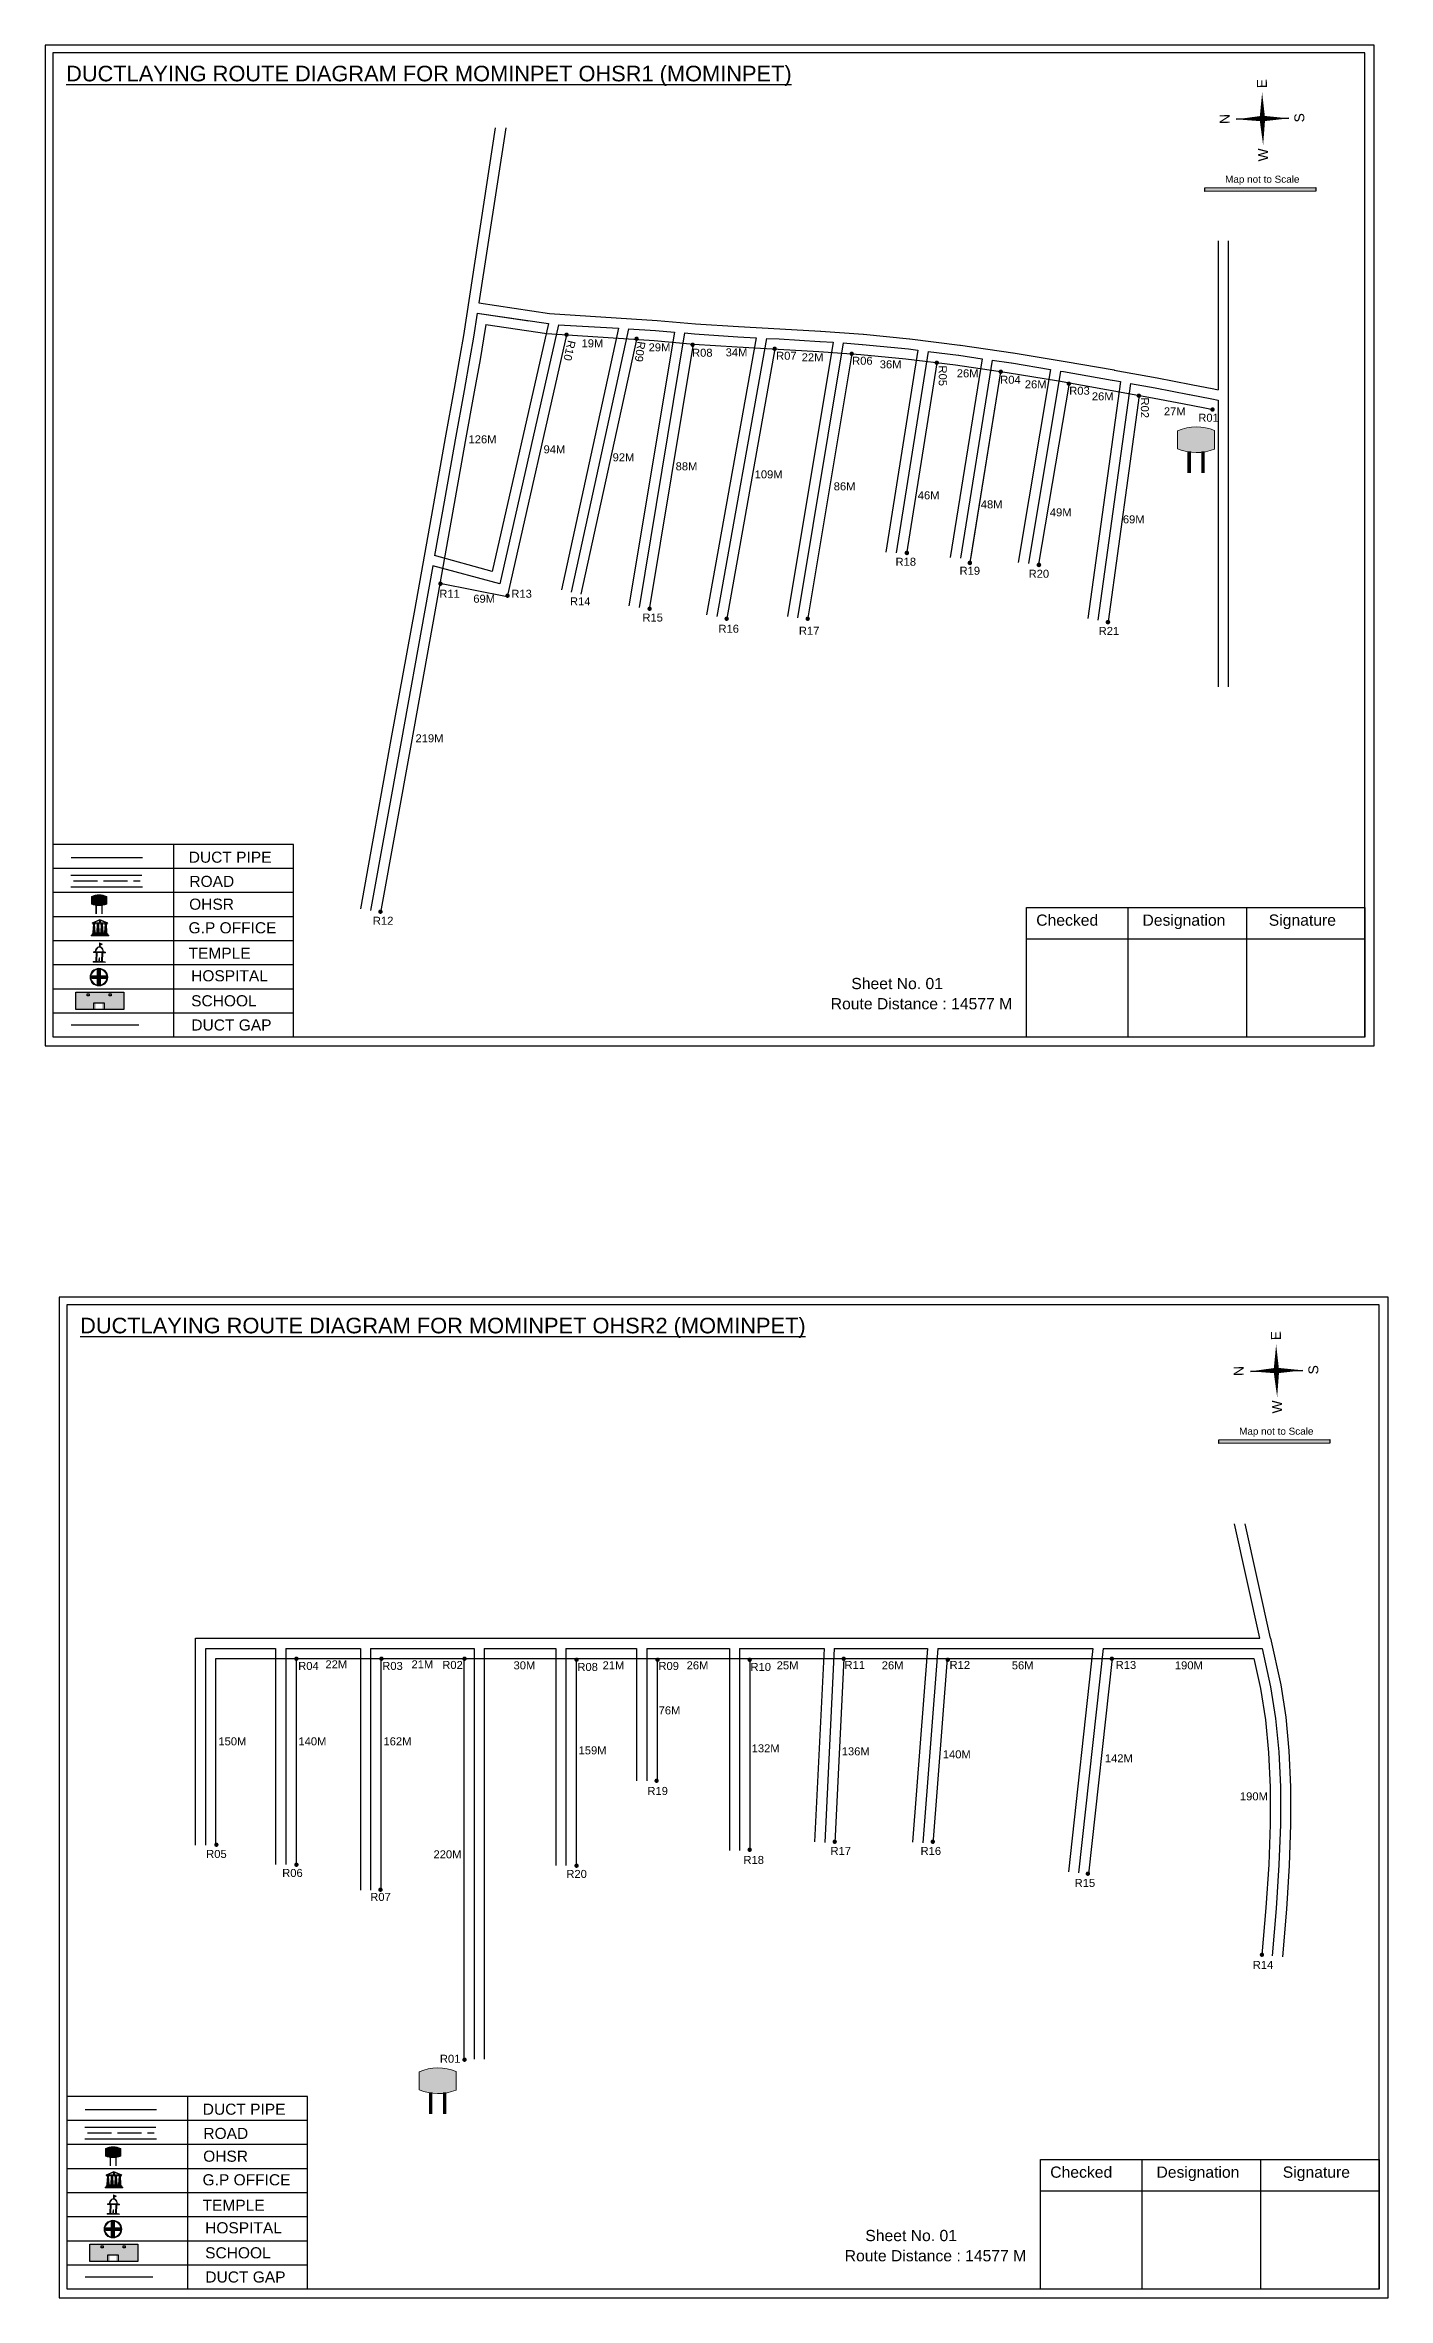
# Model space of a CAD drawing. Header units: inches. Extents: x 1446 to 12099, y 451 to 5049.
# Drawn here: x 2253 to 2924, y 3923 to 5049 of the extents above; entities that cross this region are included whole.
import ezdxf

# ---------------------------------------------------------------- set-up
doc = ezdxf.new("R2010")
doc.units = ezdxf.units.IN
doc.header["$MEASUREMENT"] = 0
doc.linetypes.add('ACAD_ISO02W100', pattern=[15, 12, -3])
doc.layers.add('LANDMARK', color=7, linetype='Continuous')
doc.layers.add('OHT', color=7, linetype='Continuous')
doc.styles.get("Standard").update_dxf_attribs({"font": 'arial.ttf'})

# ---------------------------------------------------------------- blocks, each defined once
blk = doc.blocks.new('OHT')
at = {"linetype": 'Continuous', "lineweight": 0, "true_color": 0x0ffffc}
blk.add_hatch(color=4, dxfattribs=at).paths.add_polyline_path([(0.012, 1), (0, 1, 0.101323), (-0.4, 0.916), (-0.4, 0.525, 0.194075), (0.399, 0.521), (0.399, 0.921, 0.097877)])
at = {"color": 4, "linetype": 'Continuous', "lineweight": 0, "true_color": 0x0ffffc, "flags": 128}
for points in [[(-0.4, 0.525), (-0.4, 0.916)], [(0.399, 0.521), (0.399, 0.921)]]:
    blk.add_lwpolyline(points, dxfattribs=at)
at = {"color": 4, "linetype": 'Continuous', "lineweight": 0, "true_color": 0x0ffffc, "const_width": 0.075, "flags": 128}
for points in [[(-0.15, 0), (-0.15, 0.475)], [(0.15, 0), (0.15, 0.473)]]:
    blk.add_lwpolyline(points, dxfattribs=at)
at = {"color": 4, "linetype": 'Continuous', "lineweight": 0, "true_color": 0x0ffffc}
for centre, radius, start, end in [((0.006, -0.019), 1.019, 67.3109, 113.4711), ((0.004, 1.513), 1.068, 247.7682, 291.7007)]:
    blk.add_arc(centre, radius, start, end, dxfattribs=at)
blk = doc.blocks.new('Government_Office')
at = {"linetype": 'Continuous', "lineweight": 0, "true_color": 0xff0000}
for points in [[(-0.5, 0.05), (0.5, 0.05), (0.5, 0), (-0.5, 0)], [(-0.45, 0.08), (-0.45, 0.12), (0.45, 0.12), (0.45, 0.08)], [(-0.4, 0.14), (-0.4, 0.18), (0.4, 0.18), (0.4, 0.14)]]:
    blk.add_hatch(color=1, dxfattribs=at).paths.add_polyline_path(points)
h = blk.add_hatch(color=1, dxfattribs=at)
h.paths.add_polyline_path([(0.44, 0.72), (0.45, 0.75), (0, 0.93), (-0.45, 0.75), (-0.44, 0.72)])
h.paths.add_polyline_path([(0.36, 0.75), (-0.36, 0.75), (0, 0.9)], flags=16)
h.paths.add_polyline_path([(0, 0.78, -1), (0, 0.87, -1)], flags=0)
h = blk.add_hatch(color=1, dxfattribs=at)
edge = h.paths.add_edge_path()
edge.add_line((-0.27, 0.2), (-0.3, 0.68))
edge.add_line((-0.3, 0.68), (-0.29, 0.68))
edge.add_arc((-0.28, 0.69), 0.0176, 225.304, 441.5659)
edge.add_line((-0.28, 0.7), (-0.39, 0.7))
edge.add_arc((-0.39, 0.69), 0.0176, 98.4341, 314.696)
edge.add_line((-0.38, 0.68), (-0.37, 0.68))
edge.add_line((-0.37, 0.68), (-0.4, 0.2))
edge.add_line((-0.4, 0.2), (-0.27, 0.2))
h = blk.add_hatch(color=1, dxfattribs=at)
edge = h.paths.add_edge_path()
edge.add_line((-0.05, 0.2), (-0.07, 0.68))
edge.add_line((-0.07, 0.68), (-0.07, 0.68))
edge.add_arc((-0.05, 0.69), 0.0176, 225.304, 441.5659)
edge.add_line((-0.05, 0.7), (-0.17, 0.7))
edge.add_arc((-0.17, 0.69), 0.0176, 98.4341, 314.696)
edge.add_line((-0.16, 0.68), (-0.15, 0.68))
edge.add_line((-0.15, 0.68), (-0.18, 0.2))
edge.add_line((-0.18, 0.2), (-0.05, 0.2))
h = blk.add_hatch(color=1, dxfattribs=at)
edge = h.paths.add_edge_path()
edge.add_arc((0, 0.83), 0.0467, 90, 270)
edge.add_arc((0, 0.83), 0.0467, 270, 450)
h = blk.add_hatch(color=1, dxfattribs=at)
edge = h.paths.add_edge_path()
edge.add_line((0.18, 0.2), (0.15, 0.68))
edge.add_line((0.15, 0.68), (0.16, 0.68))
edge.add_arc((0.17, 0.69), 0.0176, 225.304, 441.5659)
edge.add_line((0.17, 0.7), (0.05, 0.7))
edge.add_arc((0.05, 0.69), 0.0176, 98.4341, 314.696)
edge.add_line((0.07, 0.68), (0.07, 0.68))
edge.add_line((0.07, 0.68), (0.05, 0.2))
edge.add_line((0.05, 0.2), (0.18, 0.2))
h = blk.add_hatch(color=1, dxfattribs=at)
edge = h.paths.add_edge_path()
edge.add_line((0.4, 0.2), (0.37, 0.68))
edge.add_line((0.37, 0.68), (0.38, 0.68))
edge.add_arc((0.39, 0.69), 0.0176, 225.304, 441.5659)
edge.add_line((0.4, 0.7), (0.28, 0.7))
edge.add_arc((0.28, 0.69), 0.0176, 98.4341, 314.696)
edge.add_line((0.29, 0.68), (0.3, 0.68))
edge.add_line((0.3, 0.68), (0.27, 0.2))
edge.add_line((0.27, 0.2), (0.4, 0.2))
at = {"color": 1, "linetype": 'Continuous', "lineweight": 0, "true_color": 0xff0000, "flags": 128}
for points in [[(-0.5, 0.05), (0.5, 0.05), (0.5, 0), (-0.5, 0)], [(-0.45, 0.75), (-0.44, 0.72), (0.44, 0.72), (0.45, 0.75), (0, 0.93)], [(-0.45, 0.08), (-0.45, 0.12), (0.45, 0.12), (0.45, 0.08)], [(-0.4, 0.14), (-0.4, 0.18), (0.4, 0.18), (0.4, 0.14)], [(-0.36, 0.75), (0.36, 0.75), (0, 0.9)]]:
    blk.add_lwpolyline(points, close=True, dxfattribs=at)
for points in [[(-0.27, 0.2), (-0.3, 0.68), (-0.29, 0.68, 1.379694), (-0.28, 0.7), (-0.39, 0.7, 1.379694), (-0.38, 0.68), (-0.37, 0.68), (-0.4, 0.2)], [(-0.05, 0.2), (-0.07, 0.68), (-0.07, 0.68, 1.379694), (-0.05, 0.7), (-0.17, 0.7, 1.379694), (-0.16, 0.68), (-0.15, 0.68), (-0.18, 0.2)], [(0, 0.87, 1), (0, 0.78, 1)], [(0.18, 0.2), (0.15, 0.68), (0.16, 0.68, 1.379694), (0.17, 0.7), (0.05, 0.7, 1.379694), (0.07, 0.68), (0.07, 0.68), (0.05, 0.2)], [(0.4, 0.2), (0.37, 0.68), (0.38, 0.68, 1.379694), (0.4, 0.7), (0.28, 0.7, 1.379694), (0.29, 0.68), (0.3, 0.68), (0.27, 0.2)]]:
    blk.add_lwpolyline(points, format="xyb", close=True, dxfattribs=at)
blk = doc.blocks.new('Temple')
at = {"linetype": 'Continuous', "lineweight": 0, "true_color": 0xff0000}
h = blk.add_hatch(color=1, dxfattribs=at)
edge = h.paths.add_edge_path()
edge.add_line((0.17, 0.49), (0.22, 0.49))
edge.add_line((0.22, 0.49), (0.22, 0.5))
edge.add_line((0.22, 0.5), (0.31, 0.5))
edge.add_line((0.31, 0.5), (0.31, 0.53))
edge.add_line((0.31, 0.53), (0.26, 0.53))
edge.add_line((0.26, 0.53), (0.26, 0.54))
edge.add_line((0.26, 0.54), (0.2, 0.54))
edge.add_spline(control_points=[(0.2, 0.54), (0.2, 0.59), (0.19, 0.64), (0.14, 0.74), (0.09, 0.79), (0.03, 0.8), (0.02, 0.81), (0.01, 0.81)], knot_values=[4.712389, 4.712389, 4.712389, 4.712389, 5.278166, 5.278166, 6.117402, 6.117402, 6.223801, 6.223801, 6.223801, 6.223801], degree=3, periodic=0)
edge.add_line((0.01, 0.81), (0.01, 0.79))
edge.add_line((0.01, 0.79), (-0.01, 0.79))
edge.add_line((-0.01, 0.79), (-0.01, 0.81))
edge.add_spline(control_points=[(-0.01, 0.81), (-0.05, 0.8), (-0.1, 0.78), (-0.17, 0.7), (-0.2, 0.63), (-0.2, 0.55), (-0.2, 0.55), (-0.2, 0.54)], knot_values=[6.343965, 6.343965, 6.343965, 6.343965, 6.956638, 6.956638, 7.795874, 7.795874, 7.853982, 7.853982, 7.853982, 7.853982], degree=3, periodic=0)
edge.add_line((-0.2, 0.54), (-0.26, 0.54))
edge.add_line((-0.26, 0.54), (-0.26, 0.53))
edge.add_line((-0.26, 0.53), (-0.31, 0.53))
edge.add_line((-0.31, 0.53), (-0.31, 0.5))
edge.add_line((-0.31, 0.5), (-0.22, 0.5))
edge.add_line((-0.22, 0.5), (-0.22, 0.49))
edge.add_line((-0.22, 0.49), (-0.17, 0.49))
edge.add_line((-0.17, 0.49), (-0.17, 0.07))
edge.add_arc((-0.2, 0.07), 0.03, -90, 0, ccw=False)
edge.add_line((-0.2, 0.04), (-0.26, 0.04))
edge.add_line((-0.26, 0.04), (-0.26, 0.03))
edge.add_line((-0.26, 0.03), (-0.31, 0.03))
edge.add_line((-0.31, 0.03), (-0.31, 0))
edge.add_line((-0.31, 0), (0.31, 0))
edge.add_line((0.31, 0), (0.31, 0.03))
edge.add_line((0.31, 0.03), (0.26, 0.03))
edge.add_line((0.26, 0.03), (0.26, 0.04))
edge.add_line((0.26, 0.04), (0.2, 0.04))
edge.add_arc((0.2, 0.07), 0.03, 180, 270, ccw=False)
edge.add_line((0.17, 0.07), (0.17, 0.49))
h.paths.add_polyline_path([(0.12, 0.07, -0.414214), (0.1, 0.04), (0.05, 0.04), (0.05, 0.03), (-0.05, 0.03), (-0.05, 0.04), (-0.1, 0.04, -0.414214), (-0.12, 0.07), (-0.12, 0.5), (0.12, 0.5)], flags=16)
edge = h.paths.add_edge_path(flags=16)
edge.add_ellipse((0, 0.54), major_axis=(0, 0.242), ratio=0.722808, start_angle=270, end_angle=450, ccw=False)
edge.add_line((0.17, 0.54), (-0.17, 0.54))
h.paths.add_polyline_path([(0.01, 0.23), (0.01, 0.07), (-0.01, 0.07), (-0.01, 0.23)], flags=0)
at = {"linetype": 'Continuous', "lineweight": 0, "true_color": 0xe66000}
blk.add_hatch(color=32, dxfattribs=at).paths.add_polyline_path([(-0.01, 1), (0.15, 0.93), (0, 0.85)])
at = {"linetype": 'Continuous', "lineweight": 0, "true_color": 0xff0000}
h = blk.add_hatch(color=1, dxfattribs=at)
edge = h.paths.add_edge_path()
edge.add_line((0.01, 0.86), (0, 0.85))
edge.add_line((0, 0.85), (0, 0.93))
edge.add_line((0, 0.93), (-0.01, 0.93))
edge.add_line((-0.01, 0.93), (-0.01, 0.81))
edge.add_spline(control_points=[(-0.01, 0.81), (0, 0.81), (0, 0.81), (0.01, 0.81)], knot_values=[6.223801, 6.223801, 6.223801, 6.223801, 6.343965, 6.343965, 6.343965, 6.343965], degree=3, periodic=0)
edge.add_line((0.01, 0.81), (0.01, 0.86))
h = blk.add_hatch(color=1, dxfattribs=at)
edge = h.paths.add_edge_path()
edge.add_line((0.01, 0.79), (0.01, 0.81))
edge.add_spline(control_points=[(0.01, 0.81), (0, 0.81), (0, 0.81), (-0.01, 0.81)], knot_values=[6.223801, 6.223801, 6.223801, 6.223801, 6.343965, 6.343965, 6.343965, 6.343965], degree=3, periodic=0)
edge.add_line((-0.01, 0.81), (-0.01, 0.79))
edge.add_line((-0.01, 0.79), (0.01, 0.79))
at = {"color": 1, "linetype": 'Continuous', "lineweight": 0, "true_color": 0xff0000, "flags": 128}
blk.add_lwpolyline([(0.2, 0.54), (0.26, 0.54), (0.26, 0.53), (0.31, 0.53), (0.31, 0.5), (0.22, 0.5), (0.22, 0.49), (0.17, 0.49), (0.17, 0.07, 0.414214), (0.2, 0.04), (0.26, 0.04), (0.26, 0.03), (0.31, 0.03), (0.31, 0), (-0.31, 0), (-0.31, 0.03), (-0.26, 0.03), (-0.26, 0.04), (-0.2, 0.04, 0.414214), (-0.17, 0.07), (-0.17, 0.49), (-0.22, 0.49), (-0.22, 0.5), (-0.31, 0.5), (-0.31, 0.53), (-0.26, 0.53), (-0.26, 0.54), (-0.2, 0.54)], format="xyb", dxfattribs=at)
blk.add_lwpolyline([(-0.17, 0.54), (0.17, 0.54)], dxfattribs=at)
blk.add_lwpolyline([(0.12, 0.5), (0.12, 0.07, -0.414214), (0.1, 0.04), (0.05, 0.04), (0.05, 0.03), (-0.05, 0.03), (-0.05, 0.04), (-0.1, 0.04, -0.414214), (-0.12, 0.07), (-0.12, 0.5)], format="xyb", close=True, dxfattribs=at)
at = {"color": 32, "linetype": 'Continuous', "lineweight": 0, "true_color": 0xe66000, "flags": 128}
blk.add_lwpolyline([(-0.01, 1), (0.15, 0.93), (0, 0.85), (-0.01, 1)], dxfattribs=at)
at = {"color": 1, "linetype": 'Continuous', "lineweight": 0, "true_color": 0xff0000, "flags": 128}
for points in [[(0.01, 0.93), (-0.01, 0.93), (-0.01, 0.79), (0.01, 0.79)], [(0.01, 0.23), (-0.01, 0.23), (-0.01, 0.07), (0.01, 0.07)]]:
    blk.add_lwpolyline(points, close=True, dxfattribs=at)
at = {"color": 1, "linetype": 'Continuous', "lineweight": 0, "true_color": 0xff0000}
blk.add_ellipse((0, 0.54), major_axis=(0, 0.242), ratio=0.722808, start_param=4.712389, end_param=7.853982, dxfattribs=at)
blk.add_open_spline([(0.2, 0.54), (0.2, 0.59), (0.19, 0.64), (0.14, 0.74), (0.09, 0.79), (-0.02, 0.82), (-0.08, 0.79), (-0.17, 0.7), (-0.2, 0.63), (-0.2, 0.55), (-0.2, 0.55), (-0.2, 0.54)], degree=3, knots=[4.712389, 4.712389, 4.712389, 4.712389, 5.278166, 5.278166, 6.117402, 6.117402, 6.956638, 6.956638, 7.795874, 7.795874, 7.853982, 7.853982, 7.853982, 7.853982], dxfattribs=at)
blk = doc.blocks.new('*U9')
at = {"color": 0, "linetype": 'ACAD_ISO02W100', "transparency": 16777216}
blk.add_line((-16.5, 0), (16.8, 0), dxfattribs=at)
blk = doc.blocks.new('Hospital')
at = {"linetype": 'Continuous', "lineweight": 0, "true_color": 0x000000}
h = blk.add_hatch(color=18, dxfattribs=at)
h.paths.add_polyline_path([(-0.5, 0, 1), (0.5, 0, 1)])
h.paths.add_polyline_path([(0.45, 0, -1), (-0.45, 0, -1)], flags=16)
at = {"linetype": 'Continuous', "true_color": 0xff0000}
blk.add_hatch(color=1, dxfattribs=at).paths.add_polyline_path([(-0.39, 0.08), (-0.08, 0.08), (-0.08, 0.39), (0.08, 0.39), (0.08, 0.08), (0.39, 0.08), (0.39, -0.08), (0.08, -0.08), (0.08, -0.39), (-0.08, -0.39), (-0.08, -0.08), (-0.39, -0.08)])
at = {"color": 1, "linetype": 'Continuous', "true_color": 0xff0000, "flags": 128}
blk.add_lwpolyline([(-0.39, 0.08), (-0.08, 0.08), (-0.08, 0.39), (0.08, 0.39), (0.08, 0.08), (0.39, 0.08), (0.39, -0.08), (0.08, -0.08), (0.08, -0.39), (-0.08, -0.39), (-0.08, -0.08), (-0.39, -0.08)], close=True, dxfattribs=at)
at = {"color": 18, "linetype": 'Continuous', "lineweight": 0, "true_color": 0x000000}
for radius in [0.5, 0.446]:
    blk.add_circle((0, 0), radius, dxfattribs=at)
blk = doc.blocks.new('*U11')
at = {"color": 0, "linetype": 'ACAD_ISO02W100', "transparency": 16777216}
blk.add_line((-16.5, 0), (16.8, 0), dxfattribs=at)

msp = doc.modelspace()

# ---------------------------------------------------------------- hatches: boundary and pattern name
at = {"true_color": 0x0093dd}
h = msp.add_hatch(color=142, dxfattribs=at)
h.dxf.hatch_style = 1
h.paths.add_polyline_path([(2832.5, 4978.1), (2832.5, 4976.2), (2888, 4976.4), (2888, 4978.2)])
at = {"ltscale": 0.5}
h = msp.add_hatch(color=5, dxfattribs=at)
h.dxf.hatch_style = 1
h.paths.add_polyline_path([(2514.7, 4904.6, 1), (2512.5, 4904.6, 1)])
h = msp.add_hatch(color=5, dxfattribs=at)
h.dxf.hatch_style = 1
h.paths.add_polyline_path([(2549.7, 4902.6, 1), (2547.5, 4902.6, 1)])
h = msp.add_hatch(color=5, dxfattribs=at)
h.dxf.hatch_style = 1
h.paths.add_polyline_path([(2577.7, 4899.6, 1), (2575.5, 4899.6, 1)])
h = msp.add_hatch(color=5, dxfattribs=at)
h.dxf.hatch_style = 1
h.paths.add_polyline_path([(2618.7, 4897.6, 1), (2616.5, 4897.6, 1)])
h = msp.add_hatch(color=5, dxfattribs=at)
h.dxf.hatch_style = 1
h.paths.add_polyline_path([(2657.2, 4895.1, 1), (2655, 4895.1, 1)])
h = msp.add_hatch(color=5, dxfattribs=at)
h.dxf.hatch_style = 1
h.paths.add_polyline_path([(2699.7, 4890.6, 1), (2697.5, 4890.6, 1)])
h = msp.add_hatch(color=5, dxfattribs=at)
h.dxf.hatch_style = 1
h.paths.add_polyline_path([(2731.7, 4886.1, 1), (2729.5, 4886.1, 1)])
h = msp.add_hatch(color=5, dxfattribs=at)
h.dxf.hatch_style = 1
h.paths.add_polyline_path([(2765.7, 4880.1, 1), (2763.5, 4880.1, 1)])
h = msp.add_hatch(color=5, dxfattribs=at)
h.dxf.hatch_style = 1
h.paths.add_polyline_path([(2800.7, 4874.1, 1), (2798.5, 4874.1, 1)])
h = msp.add_hatch(color=5, dxfattribs=at)
h.dxf.hatch_style = 1
h.paths.add_polyline_path([(2837.5, 4867.2, 1), (2835.3, 4867.2, 1)])
h = msp.add_hatch(color=5, dxfattribs=at)
h.dxf.hatch_style = 1
h.paths.add_polyline_path([(2684.8, 4795.5, 1), (2682.5, 4795.5, 1)])
h = msp.add_hatch(color=5, dxfattribs=at)
h.dxf.hatch_style = 1
h.paths.add_polyline_path([(2716.3, 4790.5, 1), (2714, 4790.5, 1)])
h = msp.add_hatch(color=5, dxfattribs=at)
h.dxf.hatch_style = 1
h.paths.add_polyline_path([(2750.8, 4789.5, 1), (2748.5, 4789.5, 1)])
h = msp.add_hatch(color=5, dxfattribs=at)
h.dxf.hatch_style = 1
h.paths.add_polyline_path([(2451.7, 4780.1, 1), (2449.5, 4780.1, 1)])
h = msp.add_hatch(color=5, dxfattribs=at)
h.dxf.hatch_style = 1
h.paths.add_polyline_path([(2485.2, 4774.1, 1), (2483, 4774.1, 1)])
h = msp.add_hatch(color=5, dxfattribs=at)
h.dxf.hatch_style = 1
h.paths.add_polyline_path([(2556.2, 4767.6, 1), (2554, 4767.6, 1)])
h = msp.add_hatch(color=5, dxfattribs=at)
h.dxf.hatch_style = 1
h.paths.add_polyline_path([(2594.7, 4762.6, 1), (2592.5, 4762.6, 1)])
h = msp.add_hatch(color=5, dxfattribs=at)
h.dxf.hatch_style = 1
h.paths.add_polyline_path([(2635.2, 4762.6, 1), (2633, 4762.6, 1)])
h = msp.add_hatch(color=5, dxfattribs=at)
h.dxf.hatch_style = 1
h.paths.add_polyline_path([(2785.3, 4760.9, 1), (2783, 4760.9, 1)])
h = msp.add_hatch(color=5, dxfattribs=at)
h.dxf.hatch_style = 1
h.paths.add_polyline_path([(2421.7, 4616.1, 1), (2419.5, 4616.1, 1)])
at = {"true_color": 0xc8c92d}
h = msp.add_hatch(color=52, dxfattribs=at)
h.dxf.hatch_style = 1
h.paths.add_polyline_path([(2273, 4575.9), (2268.3, 4575.9), (2268.3, 4567.3), (2273, 4567.3)])
h.paths.add_polyline_path([(2292.3, 4575.9), (2287.5, 4575.9), (2287.5, 4567.3), (2292.3, 4567.3)])
at = {"true_color": 0x22346e}
h = msp.add_hatch(color=159, dxfattribs=at)
h.dxf.hatch_style = 1
h.paths.add_polyline_path([(2287.5, 4575.9), (2273, 4575.9), (2273, 4567.3), (2278.5, 4567.3), (2278.5, 4570.1), (2281.4, 4570.1), (2281.4, 4567.3), (2287.5, 4567.3)])
h.paths.add_polyline_path([(2275.1, 4574), (2274, 4574), (2274, 4575), (2275.1, 4575)], flags=16)
h.paths.add_polyline_path([(2285.1, 4574), (2285.1, 4575), (2286.1, 4575), (2286.1, 4574)], flags=16)
at = {"true_color": 0x0093dd}
h = msp.add_hatch(color=142, dxfattribs=at)
h.dxf.hatch_style = 1
h.paths.add_polyline_path([(2839.5, 4352.1), (2839.5, 4350.2), (2895, 4350.4), (2895, 4352.2)])
at = {"ltscale": 0.5}
h = msp.add_hatch(color=5, dxfattribs=at)
h.dxf.hatch_style = 1
h.paths.add_polyline_path([(2379.7, 4242.6, 1), (2377.5, 4242.6, 1)])
h = msp.add_hatch(color=5, dxfattribs=at)
h.dxf.hatch_style = 1
h.paths.add_polyline_path([(2422.2, 4242.6, 1), (2420, 4242.6, 1)])
h = msp.add_hatch(color=5, dxfattribs=at)
h.dxf.hatch_style = 1
h.paths.add_polyline_path([(2463.7, 4242.6, 1), (2461.5, 4242.6, 1)])
h = msp.add_hatch(color=5, dxfattribs=at)
h.dxf.hatch_style = 1
h.paths.add_polyline_path([(2519.7, 4242.1, 1), (2517.5, 4242.1, 1)])
h = msp.add_hatch(color=5, dxfattribs=at)
h.dxf.hatch_style = 1
h.paths.add_polyline_path([(2560.2, 4242.1, 1), (2558, 4242.1, 1)])
h = msp.add_hatch(color=5, dxfattribs=at)
h.dxf.hatch_style = 1
h.paths.add_polyline_path([(2606.2, 4242.1, 1), (2604, 4242.1, 1)])
h = msp.add_hatch(color=5, dxfattribs=at)
h.dxf.hatch_style = 1
h.paths.add_polyline_path([(2653.2, 4242.6, 1), (2651, 4242.6, 1)])
h = msp.add_hatch(color=5, dxfattribs=at)
h.dxf.hatch_style = 1
h.paths.add_polyline_path([(2705.2, 4242.1, 1), (2703, 4242.1, 1)])
h = msp.add_hatch(color=5, dxfattribs=at)
h.dxf.hatch_style = 1
h.paths.add_polyline_path([(2787.2, 4242.6, 1), (2785, 4242.6, 1)])
h = msp.add_hatch(color=5, dxfattribs=at)
h.dxf.hatch_style = 1
h.paths.add_polyline_path([(2559.7, 4181.6, 1), (2557.5, 4181.6, 1)])
h = msp.add_hatch(color=5, dxfattribs=at)
h.dxf.hatch_style = 1
h.paths.add_polyline_path([(2339.7, 4149.6, 1), (2337.5, 4149.6, 1)])
h = msp.add_hatch(color=5, dxfattribs=at)
h.dxf.hatch_style = 1
h.paths.add_polyline_path([(2606.2, 4147.1, 1), (2604, 4147.1, 1)])
h = msp.add_hatch(color=5, dxfattribs=at)
h.dxf.hatch_style = 1
h.paths.add_polyline_path([(2648.7, 4151.1, 1), (2646.5, 4151.1, 1)])
h = msp.add_hatch(color=5, dxfattribs=at)
h.dxf.hatch_style = 1
h.paths.add_polyline_path([(2697.7, 4151.1, 1), (2695.5, 4151.1, 1)])
h = msp.add_hatch(color=5, dxfattribs=at)
h.dxf.hatch_style = 1
h.paths.add_polyline_path([(2379.7, 4139.6, 1), (2377.5, 4139.6, 1)])
h = msp.add_hatch(color=5, dxfattribs=at)
h.dxf.hatch_style = 1
h.paths.add_polyline_path([(2519.7, 4139.1, 1), (2517.5, 4139.1, 1)])
h = msp.add_hatch(color=5, dxfattribs=at)
h.dxf.hatch_style = 1
h.paths.add_polyline_path([(2775.2, 4135.1, 1), (2773, 4135.1, 1)])
h = msp.add_hatch(color=5, dxfattribs=at)
h.dxf.hatch_style = 1
h.paths.add_polyline_path([(2421.7, 4127.1, 1), (2419.5, 4127.1, 1)])
h = msp.add_hatch(color=5, dxfattribs=at)
h.dxf.hatch_style = 1
h.paths.add_polyline_path([(2862.2, 4094.6, 1), (2860, 4094.6, 1)])
h = msp.add_hatch(color=5, dxfattribs=at)
h.dxf.hatch_style = 1
h.paths.add_polyline_path([(2463.7, 4042.1, 1), (2461.5, 4042.1, 1)])
at = {"true_color": 0xc8c92d}
h = msp.add_hatch(color=52, dxfattribs=at)
h.dxf.hatch_style = 1
h.paths.add_polyline_path([(2280, 3949.9), (2275.3, 3949.9), (2275.3, 3941.3), (2280, 3941.3)])
h.paths.add_polyline_path([(2299.3, 3949.9), (2294.5, 3949.9), (2294.5, 3941.3), (2299.3, 3941.3)])
at = {"true_color": 0x22346e}
h = msp.add_hatch(color=159, dxfattribs=at)
h.dxf.hatch_style = 1
h.paths.add_polyline_path([(2294.5, 3949.9), (2280, 3949.9), (2280, 3941.3), (2285.5, 3941.3), (2285.5, 3944.1), (2288.4, 3944.1), (2288.4, 3941.3), (2294.5, 3941.3)])
h.paths.add_polyline_path([(2282.1, 3948), (2281, 3948), (2281, 3949), (2282.1, 3949)], flags=16)
h.paths.add_polyline_path([(2292.1, 3948), (2292.1, 3949), (2293.1, 3949), (2293.1, 3948)], flags=16)

# ---------------------------------------------------------------- linework, layer by layer
for p, q in [((2874.6, 5012.8), (2848.3, 5012.3)), ((2848.3, 5012.3), (2874.6, 5012.8)), ((2874.6, 5012.8), (2848.3, 5012.3)), ((2861.5, 5012.6), (2874.6, 5012.8)), ((2839.2, 4951.5), (2839.2, 4877.1)), ((2844.3, 4951.5), (2844.3, 4728.6)), ((2539.5, 4907.9), (2511, 4777)), ((2544.6, 4907.6), (2515.9, 4775.9)), ((2567.5, 4905.9), (2544.8, 4769)), ((2572.6, 4905.5), (2549.8, 4768.2)), ((2608.3, 4903.1), (2583.6, 4764.6)), ((2613.5, 4902.8), (2588.7, 4763.7)), ((2646.8, 4900.9), (2624, 4763.8)), ((2651.9, 4900.5), (2629, 4763)), ((2689.2, 4896.9), (2673.2, 4795.9)), ((2694.3, 4896.3), (2678.3, 4795.5)), ((2721.3, 4892.6), (2705.3, 4793.3)), ((2726.3, 4891.9), (2710.4, 4792.9)), ((2755.5, 4887.2), (2739.3, 4790.7)), ((2760.5, 4886.4), (2744.4, 4790.3)), ((2790.4, 4881.2), (2774.1, 4762.7)), ((2795.4, 4880.3), (2779.1, 4761.9)), ((2839.2, 4871.9), (2839.2, 4728.6)), ((2317.1, 4649.7), (2317.1, 4553.5)), ((2377.2, 4637.7), (2256.9, 4637.7)), ((2265.9, 4634.4), (2301.4, 4634.4)), ((2377.2, 4625.7), (2256.9, 4625.7)), ((2265.9, 4628.5), (2301.6, 4628.5)), ((2377.2, 4613.6), (2256.9, 4613.6)), ((2377.2, 4601.6), (2256.9, 4601.6)), ((2377.2, 4589.6), (2256.9, 4589.6)), ((2256.9, 4577.5), (2377.2, 4577.5)), ((2256.9, 4565.5), (2377.2, 4565.5)), ((2256.9, 4555), (2256.9, 4554)), ((2256.9, 4554), (2256.9, 4553.5)), ((2881.6, 4386.8), (2855.3, 4386.3)), ((2855.3, 4386.3), (2881.6, 4386.8)), ((2881.6, 4386.8), (2855.3, 4386.3)), ((2868.5, 4386.6), (2881.6, 4386.8)), ((2860.1, 4252.9), (2847.4, 4310)), ((2865.3, 4252.9), (2852.7, 4310)), ((2368.2, 4247.8), (2368.2, 4139.7)), ((2373.3, 4247.8), (2373.3, 4139.7)), ((2410.6, 4247.8), (2410.6, 4126.9)), ((2415.7, 4247.8), (2415.7, 4126.9)), ((2467.4, 4247.8), (2467.4, 4042.4)), ((2472.5, 4247.8), (2472.5, 4042.4)), ((2508.2, 4247.8), (2508.2, 4139.3)), ((2513.3, 4247.8), (2513.3, 4139.3)), ((2548.6, 4247.8), (2548.6, 4181.5)), ((2553.7, 4247.8), (2553.7, 4181.5)), ((2595, 4247.8), (2595, 4146.8)), ((2600.1, 4247.8), (2600.1, 4146.8)), ((2642.3, 4247.8), (2637.5, 4151)), ((2647.4, 4247.8), (2642.6, 4150.8)), ((2694, 4247.8), (2686.5, 4150.9)), ((2699.1, 4247.8), (2691.6, 4150.5)), ((2776.6, 4247.8), (2764.4, 4136.1)), ((2781.7, 4247.8), (2769.4, 4135.6)), ((2324.1, 4023.7), (2324.1, 3927.5)), ((2384.2, 4011.7), (2263.9, 4011.7)), ((2384.2, 3999.7), (2263.9, 3999.7)), ((2272.9, 4008.4), (2308.4, 4008.4)), ((2272.9, 4002.5), (2308.6, 4002.5)), ((2384.2, 3987.6), (2263.9, 3987.6)), ((2384.2, 3975.6), (2263.9, 3975.6)), ((2384.2, 3963.6), (2263.9, 3963.6)), ((2263.9, 3951.5), (2384.2, 3951.5)), ((2263.9, 3939.5), (2384.2, 3939.5)), ((2263.9, 3929), (2263.9, 3928)), ((2263.9, 3928), (2263.9, 3927.5))]:
    msp.add_line(p, q)
at = {"color": 1}
for p, q in [((2848.3, 5012.3), (2861.4, 5012.6)), ((2855.3, 4386.3), (2868.4, 4386.6))]:
    msp.add_line(p, q, dxfattribs=at)
at = {"color": 5}
for p, q in [((2548.6, 4902.3), (2520.8, 4774.9)), ((2576.8, 4899.9), (2554.9, 4767.3)), ((2617.7, 4897.5), (2593.7, 4762.8)), ((2656.1, 4895.1), (2634, 4762.1)), ((2698.6, 4890.6), (2683.4, 4795.1)), ((2730.5, 4886.1), (2715, 4789.7)), ((2730.5, 4886.1), (2715.5, 4792.6)), ((2764.7, 4880.4), (2749.5, 4789.9)), ((2799.7, 4874.2), (2784.2, 4761.2)), ((2378.4, 4242.7), (2378.4, 4139.7)), ((2378.4, 4242.7), (2378.4, 4139.7)), ((2420.8, 4242.7), (2420.8, 4126.9)), ((2462.3, 4242.7), (2462.3, 4042.4)), ((2518.4, 4242.7), (2518.4, 4139.3)), ((2558.8, 4242.7), (2558.8, 4181.5)), ((2605.2, 4242.7), (2605.2, 4146.8)), ((2652.2, 4242.7), (2647.7, 4150.5)), ((2703.8, 4242.7), (2696.7, 4150.1)), ((2786.3, 4242.7), (2774.5, 4135))]:
    msp.add_line(p, q, dxfattribs=at)
at = {"color": 242, "true_color": 0xcd2027}
for p, q in [((2794, 4618.2), (2794, 4553.4)), ((2853.4, 4618.2), (2853.4, 4553.4)), ((2743.5, 4602.5), (2912.6, 4602.5)), ((2801, 3992.2), (2801, 3927.4)), ((2860.4, 3992.2), (2860.4, 3927.4)), ((2750.5, 3976.5), (2919.6, 3976.5))]:
    msp.add_line(p, q, dxfattribs=at)
for points in [[(2253, 5049.4), (2253, 4549), (2917.1, 4549), (2917.1, 5049.4)], [(2256.9, 5045.6), (2256.9, 4553.5), (2912.6, 4553.5), (2912.6, 5045.6)], [(2256.9, 4553.5), (2377.2, 4553.5), (2377.2, 4649.7), (2256.9, 4649.7), (2256.9, 4554.4)], [(2292.3, 4575.9), (2292.3, 4567.3), (2268.3, 4567.3), (2268.3, 4575.9)], [(2275.1, 4575), (2275.1, 4574), (2274, 4574), (2274, 4575)], [(2285.1, 4574), (2285.1, 4575), (2286.1, 4575), (2286.1, 4574)], [(2260, 4423.4), (2260, 3923), (2924.1, 3923), (2924.1, 4423.4)], [(2263.9, 4419.6), (2263.9, 3927.5), (2919.6, 3927.5), (2919.6, 4419.6)], [(2263.9, 3927.5), (2384.2, 3927.5), (2384.2, 4023.7), (2263.9, 4023.7), (2263.9, 3928.4)], [(2299.3, 3949.9), (2299.3, 3941.3), (2275.3, 3941.3), (2275.3, 3949.9)], [(2282.1, 3949), (2282.1, 3948), (2281, 3948), (2281, 3949)], [(2292.1, 3948), (2292.1, 3949), (2293.1, 3949), (2293.1, 3948)]]:
    msp.add_lwpolyline(points, close=True)
for points in [[(2478, 5008), (2462.1, 4904.2), (2460.3, 4893.9), (2457.4, 4877.7), (2453, 4853), (2446.6, 4817.3), (2437.7, 4767.8), (2425.8, 4702.2), (2410.7, 4617.6)], [(2483.2, 5008), (2469.7, 4920.5)], [(2468.9, 4915.4), (2467.1, 4903.4), (2465.3, 4893.1), (2462.5, 4876.8), (2458, 4852.1), (2451.6, 4816.4), (2447.6, 4794.2)], [(2468.9, 4915.4), (2504.5, 4910.2), (2504.5, 4910.2)], [(2468.9, 4915.4), (2494.8, 4911.6)], [(2469.7, 4920.5), (2505.1, 4915.3), (2558.9, 4911.8)], [(2509.6, 4909.6), (2480.2, 4780), (2446.7, 4789.1)], [(2504.5, 4910.2), (2476.4, 4786.3), (2447.6, 4794.2)], [(2509.6, 4909.6), (2539.5, 4907.9)], [(2544.6, 4907.6), (2558.1, 4906.8)], [(2558.1, 4906.8), (2567.5, 4905.9)], [(2446.7, 4789.1), (2442.7, 4766.9), (2430.9, 4701.3), (2415.7, 4616.7)], [(2277.4, 4567.3), (2277.4, 4570.5), (2282.5, 4570.5), (2282.5, 4567.3)], [(2328.2, 4149.4), (2328.2, 4252.9), (2786.3, 4252.9), (2860.1, 4252.9)], [(2333.3, 4149.4), (2333.3, 4247.8), (2368.2, 4247.8)], [(2373.3, 4247.8), (2410.6, 4247.8)], [(2415.7, 4247.8), (2467.4, 4247.8)], [(2472.5, 4247.8), (2508.2, 4247.8)], [(2513.3, 4247.8), (2548.6, 4247.8)], [(2553.7, 4247.8), (2595, 4247.8)], [(2600.1, 4247.8), (2642.3, 4247.8)], [(2647.4, 4247.8), (2694, 4247.8)], [(2699.1, 4247.8), (2776.6, 4247.8)], [(2781.7, 4247.8), (2786.3, 4247.8), (2861.2, 4247.8), (2865.4, 4228.6), (2867.9, 4212.7), (2869.5, 4196.1), (2870.3, 4178.5), (2870.3, 4159.7), (2869.6, 4139.6), (2868.2, 4117.7), (2866.2, 4094)], [(2865.3, 4252.9), (2870.5, 4229.6), (2873, 4213.4), (2874.6, 4196.5), (2875.4, 4178.6), (2875.4, 4159.7), (2874.7, 4139.3), (2873.3, 4117.4), (2871.3, 4093.6)], [(2284.4, 3941.3), (2284.4, 3944.5), (2289.5, 3944.5), (2289.5, 3941.3)]]:
    msp.add_lwpolyline(points)
at = {"color": 142, "true_color": 0x0093dd}
for points in [[(2888, 4976.4), (2832.5, 4976.2), (2832.5, 4978.1), (2888, 4978.2), (2888, 4976.4)], [(2895, 4350.4), (2839.5, 4350.2), (2839.5, 4352.1), (2895, 4352.2), (2895, 4350.4)]]:
    msp.add_lwpolyline(points, dxfattribs=at)
for points in [[(2558.9, 4911.8), (2578, 4910.1), (2599.5, 4908.7), (2620.1, 4907.6, -0.000413), (2620.1, 4907.6), (2640.5, 4906.4, -0.00387), (2640.6, 4906.4), (2661.8, 4904.9, -0.006502), (2662, 4904.9), (2684.9, 4902.6, -0.007222), (2685.1, 4902.6), (2710.2, 4899.4, -0.005256), (2710.4, 4899.4), (2736.6, 4895.5, -0.003686), (2736.7, 4895.5), (2762.7, 4891.2, -0.002726), (2762.8, 4891.2), (2787.2, 4887, -0.002096), (2787.3, 4886.9), (2808.7, 4883, -0.001658), (2808.8, 4883), (2825.8, 4879.8, -0.001333), (2825.8, 4879.8), (2837.1, 4877.6, -0.001016), (2837.1, 4877.5), (2839.2, 4877.1)], [(2572.6, 4905.5), (2577.6, 4905), (2599.2, 4903.6), (2608.3, 4903.1, -0.000413)], [(2613.5, 4902.8), (2619.8, 4902.5, -0.000413), (2619.8, 4902.5), (2640.2, 4901.3, -0.00387), (2640.3, 4901.3), (2646.8, 4900.9, -0.006502)], [(2651.9, 4900.5), (2661.4, 4899.8, -0.006502), (2661.5, 4899.8), (2684.4, 4897.6, -0.007222), (2684.5, 4897.5), (2689.2, 4896.9, -0.005256)], [(2694.3, 4896.3), (2709.5, 4894.4, -0.005256), (2709.6, 4894.4), (2721.3, 4892.6, -0.003686)], [(2726.3, 4891.9), (2735.8, 4890.5, -0.003686), (2735.9, 4890.5), (2755.5, 4887.2, -0.002726)], [(2760.5, 4886.4), (2761.9, 4886.2, -0.002726), (2761.9, 4886.2), (2786.3, 4881.9, -0.002096), (2786.4, 4881.9), (2790.4, 4881.2, -0.001658)], [(2795.4, 4880.3), (2807.8, 4878, -0.001658), (2807.8, 4878), (2824.8, 4874.8, -0.001333), (2824.9, 4874.7), (2836.1, 4872.5, -0.001016), (2836.1, 4872.5), (2839.2, 4871.9)]]:
    msp.add_lwpolyline(points, format="xyb")
at = {"color": 5}
for points in [[(2473.2, 4909.7), (2472.1, 4902.6), (2470.4, 4892.2), (2467.5, 4876), (2463, 4851.2), (2456.6, 4815.5), (2447.7, 4766), (2435.9, 4700.3), (2420.7, 4615.8)], [(2513.8, 4905.2), (2484, 4773.6), (2450.2, 4780.2)], [(2473.2, 4909.7), (2503.8, 4905.2), (2557.4, 4901.7), (2577.2, 4899.9), (2598.8, 4898.5), (2619.3, 4897.4), (2639.6, 4896.3), (2660.6, 4894.8), (2683.2, 4892.6), (2707.9, 4889.5), (2733.8, 4885.7), (2759.4, 4881.5), (2783.5, 4877.3), (2804.6, 4873.4), (2821.4, 4870.2), (2832.5, 4868.1), (2836.5, 4867.3)], [(2338.4, 4149.4), (2338.4, 4242.7), (2786.3, 4242.7), (2857.1, 4242.7), (2860.4, 4227.7), (2862.9, 4212.1), (2864.4, 4195.7), (2865.2, 4178.4), (2865.2, 4159.8), (2864.5, 4139.8), (2863.1, 4118.1), (2861.1, 4094.5)]]:
    msp.add_lwpolyline(points, dxfattribs=at)
at = {"color": 242, "true_color": 0xcd2027}
for points in [[(2912.6, 4553.4), (2743.5, 4553.4), (2743.5, 4618.2), (2912.6, 4618.2)], [(2919.6, 3927.4), (2750.5, 3927.4), (2750.5, 3992.2), (2919.6, 3992.2)]]:
    msp.add_lwpolyline(points, close=True, dxfattribs=at)
for points in [[(2862.7, 5012.6), (2859.9, 5012.5), (2861.2, 5025.7)], [(2862.7, 5012.6), (2859.9, 5012.5), (2861.2, 5025.7)], [(2861.5, 5011.3), (2861.4, 5014.1), (2874.6, 5012.8)], [(2861.5, 5011.3), (2861.4, 5014.1), (2874.6, 5012.8)], [(2862.7, 5012.6), (2859.9, 5012.5), (2861.7, 4999.4)], [(2862.7, 5012.6), (2859.9, 5012.5), (2861.7, 4999.4)], [(2869.7, 4386.6), (2866.9, 4386.5), (2868.2, 4399.7)], [(2869.7, 4386.6), (2866.9, 4386.5), (2868.2, 4399.7)], [(2869.7, 4386.6), (2866.9, 4386.5), (2868.7, 4373.4)], [(2869.7, 4386.6), (2866.9, 4386.5), (2868.7, 4373.4)], [(2868.5, 4385.3), (2868.4, 4388.1), (2881.6, 4386.8)], [(2868.5, 4385.3), (2868.4, 4388.1), (2881.6, 4386.8)]]:
    msp.add_solid(points)
at = {"color": 1}
for points in [[(2861.5, 5011.3), (2861.4, 5014.1), (2848.3, 5012.3)], [(2861.5, 5011.3), (2861.4, 5014.1), (2848.3, 5012.3)], [(2868.5, 4385.3), (2868.4, 4388.1), (2855.3, 4386.3)], [(2868.5, 4385.3), (2868.4, 4388.1), (2855.3, 4386.3)]]:
    msp.add_solid(points, dxfattribs=at)
at = {"layer": 'OHT', "color": 5}
for p, q in [((2266.1, 4643.2), (2301.6, 4643.2)), ((2273.1, 4017.2), (2308.6, 4017.2))]:
    msp.add_line(p, q, dxfattribs=at)
at = {"layer": 'OHT', "color": 1}
for p, q in [((2266.1, 4559.5), (2299.8, 4559.5)), ((2273.1, 3933.5), (2306.8, 3933.5))]:
    msp.add_line(p, q, dxfattribs=at)

# ---------------------------------------------------------------- block references
at = {"linetype": 'ACAD_ISO02W100'}
for name, p in [('*U9', (2283.7, 4631.5)), ('*U11', (2290.7, 4005.5))]:
    msp.add_blockref(name, p, dxfattribs=at)
at = {"layer": 'LANDMARK'}
for name, p, xscale, yscale, zscale in [('Government_Office', (2280.4, 4604), 8.755020913111178, 8.755020913111178, 8.755020913111178), ('Hospital', (2279.9, 4583.4), 8.829703578239085, 8.829703578239085, 8.829703578239085), ('Government_Office', (2287.4, 3978), 8.755020913111178, 8.755020913111178, 8.755020913111178), ('Hospital', (2286.9, 3957.4), 8.829703578239085, 8.829703578239085, 8.829703578239085)]:
    msp.add_blockref(name, p, dxfattribs=dict(at, xscale=xscale, yscale=yscale, zscale=zscale))
at = {"layer": 'LANDMARK', "xscale": 9.762966276306745, "yscale": 9.762966276306745, "zscale": 9.762966276306745, "rotation": 358.3713438591284}
for p in [(2280, 4590.8), (2287, 3964.8)]:
    msp.add_blockref('Temple', p, dxfattribs=at)
at = {"layer": 'OHT'}
for p, xscale, yscale, zscale in [((2828.2, 4835.4), 23.11072127339519, 23.11072127339519, 23.11072127339519), ((2280, 4614.9), 9.629467197247994, 9.629467197247994, 9.629467197247994), ((2287, 3988.9), 9.629467197247994, 9.629467197247994, 9.629467197247994)]:
    msp.add_blockref('OHT', p, dxfattribs=dict(at, xscale=xscale, yscale=yscale, zscale=zscale))
at = {"layer": 'OHT', "color": 5, "xscale": 23.11072127339519, "yscale": 23.11072127339519, "zscale": 23.11072127339519}
msp.add_blockref('OHT', (2449.2, 4014.9), dxfattribs=at)

# ---------------------------------------------------------------- texts
at = {"color": 242, "true_color": 0xcd2027}
for s, p in [('%%UDUCTLAYING ROUTE DIAGRAM FOR MOMINPET OHSR1 (MOMINPET)', (2263.5, 5031.3)), ('%%UDUCTLAYING ROUTE DIAGRAM FOR MOMINPET OHSR2 (MOMINPET)', (2270.5, 4405.3))]:
    msp.add_text(s, height=7.8, dxfattribs=at).set_placement(p)
for s, height, rotation, p in [('E', 4.95, 91.0063, (2863.6, 5027.9)), ('N', 4.95, 91.0063, (2845, 5010)), ('S', 4.95, 91.0063, (2882.3, 5010.8)), ('W', 4.95, 91.0063, (2864.2, 4991.3)), ('R10', 4, 257.0054, (2514.3, 4902.1)), ('R09', 4, 261.8699, (2549.1, 4901.5)), ('R05', 4, 270, (2699.6, 4889.2)), ('R02', 4, 270, (2800.6, 4873.2)), ('E', 4.95, 91.0063, (2870.6, 4401.9)), ('N', 4.95, 91.0063, (2852, 4384)), ('S', 4.95, 91.0063, (2889.3, 4384.8)), ('W', 4.95, 91.0063, (2871.2, 4365.3))]:
    msp.add_text(s, height=height, rotation=rotation).set_placement(p)
for s, height, p in [('Map not to Scale', 3.542, (2842.7, 4980.6)), ('19M', 4, (2521.1, 4898.3)), ('29M', 4, (2554.6, 4896.3)), ('R08', 4, (2576.3, 4893.6)), ('34M', 4, (2593.1, 4893.8)), ('R07', 4, (2618.3, 4892.1)), ('22M', 4, (2631.1, 4891.3)), ('R06', 4, (2656.3, 4889.6)), ('36M', 4, (2670.1, 4887.8)), ('26M', 4, (2708.6, 4883.3)), ('R04', 4, (2730.3, 4880.1)), ('26M', 4, (2742.6, 4877.8)), ('R03', 4, (2764.8, 4874.6)), ('26M', 4, (2776.1, 4871.8)), ('27M', 4, (2812.1, 4864.3)), ('R01', 4, (2829.3, 4861.1)), ('126M', 4, (2464.6, 4850.3)), ('94M', 4, (2502.1, 4845.3)), ('92M', 4, (2536.6, 4841.3)), ('88M', 4, (2568.1, 4836.8)), ('109M', 4, (2607.6, 4832.8)), ('86M', 4, (2647.1, 4826.8)), ('46M', 4, (2689.1, 4822.3)), ('48M', 4, (2720.6, 4817.8)), ('49M', 4, (2755.1, 4813.8)), ('69M', 4, (2791.6, 4810.3)), ('R18', 4, (2678, 4789.1)), ('R19', 4, (2710, 4784.6)), ('R11', 4, (2450, 4773.1)), ('R13', 4, (2486, 4773.1)), ('R20', 4, (2744.5, 4783.1)), ('69M', 4, (2467, 4770.6)), ('R14', 4, (2515.3, 4769.3)), ('R15', 4, (2551.5, 4761.2)), ('R16', 4, (2589.5, 4755.6)), ('R17', 4, (2629.7, 4754.6)), ('R21', 4, (2779.5, 4754.5)), ('219M', 4, (2438.1, 4700.8)), ('DUCT PIPE', 5.55, (2324.8, 4640.6)), ('ROAD ', 5.55, (2325.1, 4628.5)), ('OHSR', 5.55, (2325, 4617.1)), ('G.P OFFICE', 5.55, (2324.7, 4605.3)), ('R12', 4, (2416.8, 4609.6)), ('Checked', 5.62, (2748.3, 4609.1)), ('Designation', 5.616, (2801.4, 4609.1)), ('Signature', 5.62, (2864.5, 4609.1)), ('TEMPLE', 5.55, (2324.7, 4592.6)), ('HOSPITAL', 5.55, (2326, 4581.3)), ('SCHOOL', 5.55, (2326, 4568.8)), ('Sheet No. 01', 5.616, (2655.9, 4577.4)), ('DUCT GAP', 5.55, (2326.1, 4556.7)), ('Route Distance : 14577 M', 5.616, (2645.6, 4567.3)), ('Map not to Scale', 3.542, (2849.7, 4354.6)), ('R04', 4, (2379.5, 4237)), ('22M', 4, (2393.1, 4237.8)), ('R03', 4, (2421.5, 4237)), ('21M', 4, (2436.1, 4237.8)), ('R02', 4, (2451.5, 4237.5)), ('30M', 4, (2487.1, 4237.3)), ('R08', 4, (2519, 4236.5)), ('21M', 4, (2531.6, 4237.3)), ('R09', 4, (2559.5, 4237)), ('26M', 4, (2573.6, 4237.3)), ('R10', 4, (2605.5, 4236.5)), ('25M', 4, (2618.6, 4237.3)), ('R11', 4, (2652.5, 4237.5)), ('26M', 4, (2671.1, 4237.3)), ('R12', 4, (2705, 4237.5)), ('56M', 4, (2736.1, 4237.3)), ('R13', 4, (2788, 4237.5)), ('190M', 4, (2817.6, 4237.3)), ('76M', 4, (2559.6, 4214.8)), ('150M', 4, (2339.6, 4199.3)), ('140M', 4, (2379.6, 4199.3)), ('162M', 4, (2422.1, 4199.3)), ('159M', 4, (2519.6, 4194.8)), ('132M', 4, (2606.1, 4195.8)), ('136M', 4, (2651.1, 4194.3)), ('140M', 4, (2701.6, 4192.8)), ('142M', 4, (2782.6, 4190.8)), ('R19', 4, (2554, 4174.5)), ('190M', 4, (2850.1, 4171.8)), ('R05', 4, (2333.5, 4143)), ('220M', 4, (2447.1, 4142.8)), ('R17', 4, (2645.5, 4144.5)), ('R16', 4, (2690.5, 4144.5)), ('R06', 4, (2371.5, 4133.5)), ('R20', 4, (2513.5, 4133)), ('R18', 4, (2602, 4140)), ('R07', 4, (2415.5, 4121.5)), ('R15', 4, (2767.5, 4128.5)), ('R14', 4, (2856.5, 4087.5)), ('R01', 4, (2450.3, 4040.6)), ('DUCT PIPE', 5.55, (2331.8, 4014.6)), ('ROAD ', 5.55, (2332.1, 4002.5)), ('OHSR', 5.55, (2332, 3991.1)), ('Checked', 5.62, (2755.3, 3983.1)), ('Designation', 5.616, (2808.4, 3983.1)), ('Signature', 5.62, (2871.5, 3983.1)), ('G.P OFFICE', 5.55, (2331.7, 3979.3)), ('TEMPLE', 5.55, (2331.7, 3966.6)), ('HOSPITAL', 5.55, (2333, 3955.3)), ('Sheet No. 01', 5.616, (2662.9, 3951.4)), ('SCHOOL', 5.55, (2333, 3942.8)), ('Route Distance : 14577 M', 5.616, (2652.6, 3941.3)), ('DUCT GAP', 5.55, (2333.1, 3930.7))]:
    msp.add_text(s, height=height).set_placement(p)

doc.saveas('drawing.dxf')
